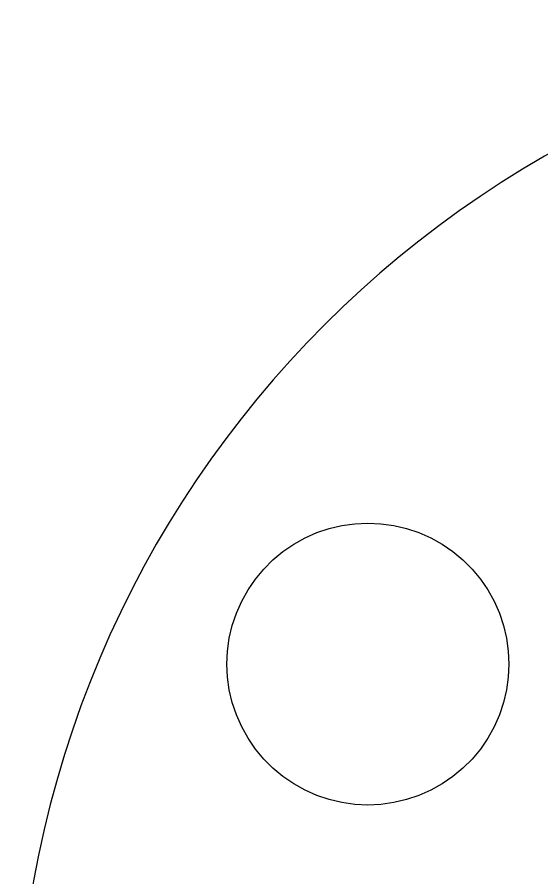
# Model space of a CAD drawing. Header units: inches. Extents: x 10 to 430, y -15 to 282.
# Drawn here: x 147.68 to 164.42, y 195.73 to 223.21 of the extents above; entities that cross this region are included whole.
import ezdxf

# ---------------------------------------------------------------- set-up
doc = ezdxf.new("R2010")
doc.units = ezdxf.units.IN
doc.header["$MEASUREMENT"] = 0
doc.layers.add('BLACK', color=7, linetype='Continuous')

msp = doc.modelspace()

# ---------------------------------------------------------------- linework, layer by layer
at = {"layer": 'BLACK', "linetype": 'Continuous'}
for p, q in [((157.248, 206.753), (157.642, 206.886)), ((157.642, 206.886), (158.047, 206.981)), ((158.047, 206.981), (158.459, 207.038)), ((158.459, 207.038), (158.874, 207.057)), ((158.874, 207.057), (159.289, 207.038)), ((159.289, 207.038), (159.701, 206.981)), ((159.701, 206.981), (160.105, 206.886)), ((160.105, 206.886), (160.499, 206.753)), ((156.505, 206.383), (156.868, 206.586)), ((156.868, 206.586), (157.248, 206.753)), ((160.499, 206.753), (160.88, 206.586)), ((160.88, 206.586), (161.243, 206.383)), ((156.162, 206.148), (156.505, 206.383)), ((161.243, 206.383), (161.586, 206.148)), ((155.842, 205.883), (156.162, 206.148)), ((161.586, 206.148), (161.905, 205.883)), ((155.548, 205.589), (155.842, 205.883)), ((161.905, 205.883), (162.199, 205.589)), ((155.283, 205.269), (155.548, 205.589)), ((162.199, 205.589), (162.465, 205.269)), ((155.048, 204.926), (155.283, 205.269)), ((162.465, 205.269), (162.7, 204.926)), ((154.846, 204.563), (155.048, 204.926)), ((162.7, 204.926), (162.902, 204.563)), ((154.678, 204.183), (154.846, 204.563)), ((162.902, 204.563), (163.07, 204.183)), ((154.546, 203.789), (154.678, 204.183)), ((163.07, 204.183), (163.202, 203.789)), ((154.45, 203.384), (154.546, 203.789)), ((163.202, 203.789), (163.297, 203.384)), ((154.393, 202.973), (154.45, 203.384)), ((163.297, 203.384), (163.355, 202.973)), ((154.374, 202.557), (154.393, 202.973)), ((163.355, 202.973), (163.374, 202.557)), ((154.393, 202.142), (154.374, 202.557)), ((163.374, 202.557), (163.355, 202.142)), ((154.45, 201.73), (154.393, 202.142)), ((163.355, 202.142), (163.297, 201.73)), ((154.546, 201.326), (154.45, 201.73)), ((163.297, 201.73), (163.202, 201.326)), ((154.678, 200.932), (154.546, 201.326)), ((163.202, 201.326), (163.07, 200.932)), ((154.846, 200.551), (154.678, 200.932)), ((163.07, 200.932), (162.902, 200.551)), ((155.048, 200.188), (154.846, 200.551)), ((162.902, 200.551), (162.7, 200.188)), ((155.283, 199.845), (155.048, 200.188)), ((162.7, 200.188), (162.465, 199.845)), ((155.548, 199.526), (155.283, 199.845)), ((162.465, 199.845), (162.199, 199.526)), ((155.842, 199.232), (155.548, 199.526)), ((162.199, 199.526), (161.905, 199.232)), ((156.162, 198.966), (155.842, 199.232)), ((161.905, 199.232), (161.586, 198.966)), ((156.505, 198.731), (156.162, 198.966)), ((161.586, 198.966), (161.243, 198.731)), ((156.868, 198.529), (156.505, 198.731)), ((161.243, 198.731), (160.88, 198.529)), ((157.248, 198.361), (156.868, 198.529)), ((157.642, 198.229), (157.248, 198.361)), ((160.499, 198.361), (160.105, 198.229)), ((160.88, 198.529), (160.499, 198.361)), ((158.047, 198.134), (157.642, 198.229)), ((158.459, 198.077), (158.047, 198.134)), ((158.874, 198.057), (158.459, 198.077)), ((159.289, 198.077), (158.874, 198.057)), ((159.701, 198.134), (159.289, 198.077)), ((160.105, 198.229), (159.701, 198.134))]:
    msp.add_line(p, q, dxfattribs=at)
at = {"layer": 'BLACK'}
msp.add_arc((181.182, 189.706), 33.5, 0, 180, dxfattribs=at)

doc.saveas('drawing.dxf')
